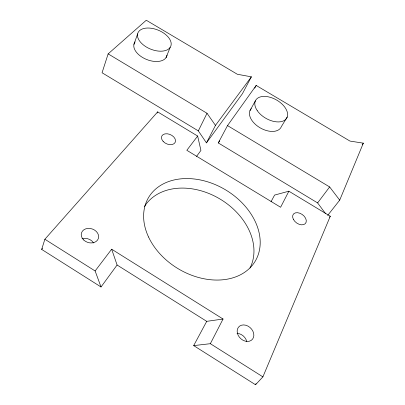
<?xml version="1.0" encoding="UTF-8"?>
<svg xmlns="http://www.w3.org/2000/svg" width="405" height="405" viewBox="0 0 405 405"><rect width="100%" height="100%" fill="white"/><g stroke="black" fill="none" stroke-linecap="round" stroke-linejoin="round"><path stroke-width="0.61" d="M101.027 286.968L95.124 270.965L111.664 249.202L117.091 265.012L101.027 286.968L41.669 249.404L44.874 239.249L157.672 111.881L197.65 136.05L200.926 150.427L196.547 156.416M108.14 53.88L102.06 72.758L198.328 130.886L206.454 142.874L242.418 93.722L251.373 76.834L237.335 74.262L146.276 20.25L108.14 53.88L207.021 113.284L215.47 125.378L206.454 142.874M133.939 44.347L137.624 33.883M166.04 57.657L170.151 47.431A17.729 10.216 22.2 0 0 151.526 28.294A17.729 10.216 22.2 0 0 141.35 43.107A17.729 10.216 22.2 0 0 170.151 47.431M327.665 215.445L339.709 200.131L363.331 143.152L349.976 141.077L256.188 85.445L227.519 125.596L218.275 142.93L317.611 202.91L325.417 213.435M193.686 345.607L210.352 343.693L223.054 319.024L206.722 321.347L193.686 345.607L255.54 384.75L262.901 376.858L330.283 216.23L288.876 191.201L274.585 195.078L271.046 201.665M157.186 113.035L157.672 111.881M255.54 384.75L256.031 383.586M198.328 130.886L207.021 113.284M288.876 191.201L280.609 207.254L186.827 150.296L197.65 136.05M254.71 88.163L256.188 85.445M250.017 110.519L255.363 100.87M287.206 117.065L281.419 126.492A17.653 10.667 29.7 0 1 259.969 127.737A17.653 10.667 29.7 0 1 251.262 108.667M218.275 142.93L219.733 140.874M215.47 125.378L251.373 76.834M317.611 202.91L329.64 186.943L227.519 125.596M362.197 144.661L363.331 143.152M329.533 217.176L330.283 216.23M41.669 249.404L42.5 248.457M111.664 249.202L223.054 319.024M117.091 265.012L206.722 321.347M44.874 239.249L95.124 270.965M210.352 343.693L262.901 376.858M329.64 186.943L339.709 200.131M167.027 55.171A17.486 10.282 22 0 1 146.352 59.378A17.486 10.282 22 0 1 135.088 41.912M82.053 238.788A8.733 7.062 18.4 0 1 93.585 242.97M237.036 333.371A9.082 7.219 44.4 0 1 246.761 341.602M144.479 206.51A61.099 45.967 31.1 0 1 219.232 198.566A61.099 45.967 31.1 0 1 249.986 268.014M257.281 110.661A17.901 10.601 29.6 0 0 285.697 119.399A17.901 10.601 29.6 0 0 270.641 97.423A17.901 10.601 29.6 0 0 257.281 110.661M293.352 219.297A7.629 5.083 36.2 0 0 305.198 223.737A7.629 5.083 36.2 0 0 299.852 213.232A7.629 5.083 36.2 0 0 293.352 219.297M163.149 141.396A7.396 4.976 24.5 0 0 175.132 142.459A7.396 4.976 24.5 0 0 167.194 133.777A7.396 4.976 24.5 0 0 163.149 141.396M83.658 239.947A8.89 7.087 18.8 0 0 98.314 238.641A8.89 7.087 18.8 0 0 87.85 228.41A8.89 7.087 18.8 0 0 83.658 239.947M237.37 333.097A9.244 7.255 43.7 0 0 251.221 340.382A9.244 7.255 43.7 0 0 247.931 326.076A9.244 7.255 43.7 0 0 237.37 333.097M148.544 236.991A62.107 46.008 30.9 0 0 248.908 268.92A62.107 46.008 30.9 0 0 208.281 182.027A62.107 46.008 30.9 0 0 148.544 236.991"/></g></svg>
